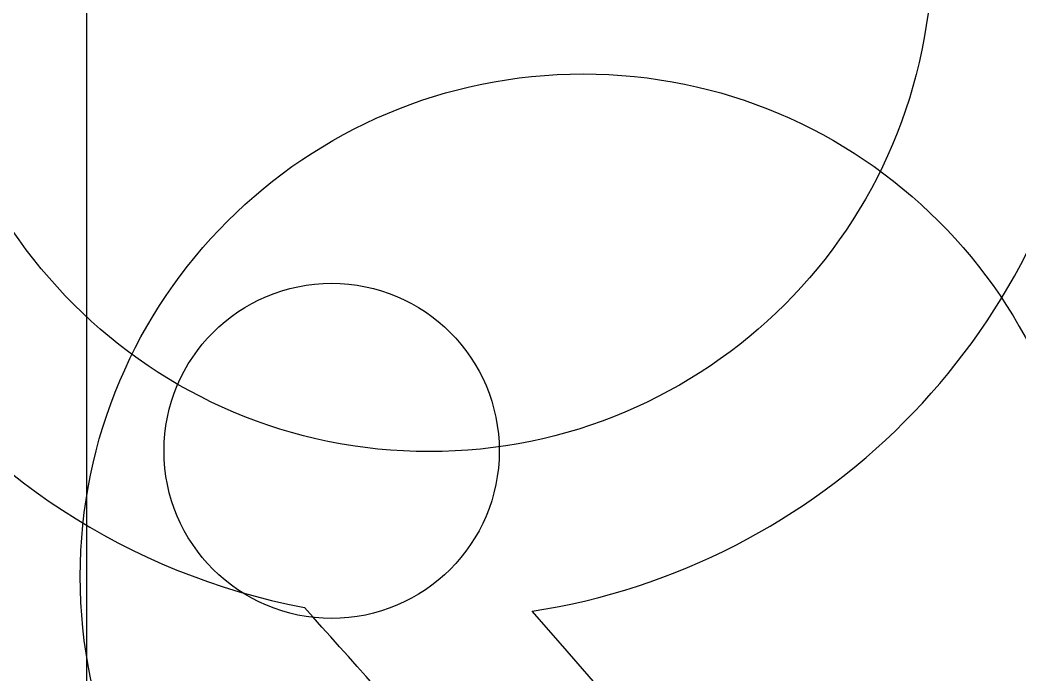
# Model space of a CAD drawing. Header units: millimetres. Extents: x -512 to 1189, y -10 to 841.
# Drawn here: x 4.94 to 5.835, y 18.377 to 18.963 of the extents above; entities that cross this region are included whole.
import ezdxf
from ezdxf.enums import TextEntityAlignment as Align

# ---------------------------------------------------------------- set-up
doc = ezdxf.new("R2010")
doc.units = ezdxf.units.MM
for name, color, linetype, lineweight in [('FRAME', 7, 'Continuous', 25), ('FRAME TEXT (THICK)', 7, 'Continuous', 35), ('gen - FRAME', 7, 'Continuous', 9), ('gen - FRAME TEXT (THICK)', 7, 'Continuous', 25), ('gen - FRAME TEXT (THIN)', 7, 'Continuous', 9), ('PTEXT', 1, 'Continuous', 25)]:
    doc.layers.add(name, color=color, linetype=linetype, lineweight=lineweight)
doc.layers.add('PS', color=3, linetype='Continuous')
doc.styles.add('AWE FONT', font='awe-font.shx', dxfattribs={"width": 0.8})
doc.styles.add('ROMANS', font='ROMANS.shx', dxfattribs={"height": 3.5})

# ---------------------------------------------------------------- blocks, each defined once
blk = doc.blocks.new('SB-A0_990-5.2(block)')
at = {"layer": 'FRAME'}
for centre, radius in [((5.44416, 18.46442), 0.45), ((5.21916, 18.57692), 0.15)]:
    blk.add_circle(centre, radius, dxfattribs=at)
blk.add_arc((5.44416, 18.46442), 0.6, 171.1376, 259.26244, dxfattribs=at)
at = {"layer": 'FRAME', "style": 'ROMANS', "width": 0.8, "flags": 8}
for tag, p in [('SHEET NUMBER 1', (96.82978, 809.4767)), ('NUMBER OF SHEETS 1', (96.91626, 805.1023)), ('SHEET NUMBER 2', (1166.65056, 15.81471)), ('NUMBER OF SHEETS 2', (1166.65056, 10.48145))]:
    blk.add_attdef(tag, p, '', height=3.5, dxfattribs=at)
at = {"layer": 'FRAME', "style": 'AWE FONT', "width": 0.8}
for tag, p in [('USED ON 01 - PREFIX', (27.64393, 781.9769)), ('USED ON 01 - DRG NUMBER', (28.25353, 775.89866)), ('USED ON 02 - PREFIX', (27.64393, 766.9769)), ('USED ON 02 - DRG NUMBER', (28.25353, 760.89866)), ('USED ON 03 - PREFIX', (27.64393, 751.9769)), ('USED ON 03 - DRG NUMBER', (28.25353, 745.89866)), ('USED ON 04 - PREFIX', (27.64393, 736.9769)), ('USED ON 04 - DRG NUMBER', (28.25353, 730.89866)), ('USED ON 05 - PREFIX', (27.64393, 721.9769)), ('USED ON 05 - DRG NUMBER', (28.25353, 715.89866)), ('USED ON 06 - PREFIX', (27.64393, 706.9769)), ('USED ON 06 - DRG NUMBER', (28.25353, 700.89866)), ('USED ON 07 - PREFIX', (27.64393, 691.9769)), ('USED ON 07 - DRG NUMBER', (28.25353, 685.89866)), ('USED ON 08 - PREFIX', (27.64393, 676.9769)), ('USED ON 08 - DRG NUMBER', (28.25353, 670.89866)), ('USED ON 09 - PREFIX', (27.64393, 661.9769)), ('USED ON 09 - DRG NUMBER', (28.25353, 655.89866)), ('USED ON 10 - PREFIX', (28.97727, 646.9769)), ('USED ON 10 - DRG NUMBER', (29.58686, 640.89866)), ('USED ON 11 - PREFIX', (28.97727, 631.9769)), ('USED ON 11 - DRG NUMBER', (29.58686, 625.89866)), ('USED ON 12 - PREFIX', (28.97727, 616.9769)), ('USED ON 12 - DRG NUMBER', (29.58686, 610.89866)), ('USED ON 13 - PREFIX', (28.97727, 601.9769)), ('USED ON 13 - DRG NUMBER', (29.58686, 595.89866)), ('USED ON 14 - PREFIX', (27.64393, 586.9769)), ('USED ON 14 - DRG NUMBER', (28.25353, 580.89866)), ('USED ON 15 - PREFIX', (27.64393, 571.9769)), ('USED ON 15 - DRG NUMBER', (28.25353, 565.89866)), ('USED ON 16 - PREFIX', (28.97727, 556.9769)), ('USED ON 16 - DRG NUMBER', (29.58686, 550.89866)), ('USED ON 17 - PREFIX', (28.97727, 541.9769)), ('USED ON 17 - DRG NUMBER', (29.58686, 535.89866)), ('USED ON 18 - PREFIX', (28.97727, 526.9769)), ('USED ON 18 - DRG NUMBER', (29.58686, 520.89866)), ('USED ON 19 - PREFIX', (28.97727, 511.9769)), ('USED ON 19 - DRG NUMBER', (29.58686, 505.89866)), ('USED ON 20 - PREFIX', (28.97727, 496.9769)), ('USED ON 20 - DRG NUMBER', (29.58686, 490.89866)), ('USED ON 21 - PREFIX', (28.97727, 481.9769)), ('USED ON 21 - DRG NUMBER', (29.58686, 475.89866)), ('USED ON 22 - PREFIX', (28.97727, 466.9769)), ('USED ON 22 - DRG NUMBER', (29.58686, 460.89866)), ('USED ON 23 - PREFIX', (28.97727, 451.9769)), ('USED ON 23 - DRG NUMBER', (29.58686, 445.89866)), ('USED ON 24 - PREFIX', (30.37727, 436.9769)), ('USED ON 24 - DRG NUMBER', (30.98686, 430.89866)), ('USED ON 25 - PREFIX', (30.37727, 421.9769)), ('USED ON 25 - DRG NUMBER', (30.98686, 415.89866)), ('USED ON 26 - PREFIX', (30.37727, 406.9769)), ('USED ON 26 - DRG NUMBER', (30.98686, 400.89866)), ('USED ON 27 - PREFIX', (30.37727, 391.9769)), ('USED ON 27 - DRG NUMBER', (30.98686, 385.89866)), ('USED ON 28 - PREFIX', (30.37727, 376.9769)), ('USED ON 28 - DRG NUMBER', (30.98686, 370.89866)), ('USED ON 29 - PREFIX', (30.37727, 361.9769)), ('USED ON 29 - DRG NUMBER', (30.98686, 355.89866)), ('USED ON 30 - PREFIX', (30.37727, 346.9769)), ('USED ON 30 - DRG NUMBER', (30.98686, 340.89866)), ('USED ON 31 - PREFIX', (30.37727, 331.9769)), ('USED ON 31 - DRG NUMBER', (30.98686, 325.89866)), ('USED ON 32 - PREFIX', (30.37727, 316.9769)), ('USED ON 32 - DRG NUMBER', (30.98686, 310.89866))]:
    blk.add_attdef(tag, text='', height=3.5, dxfattribs=at).set_placement(p, align=Align.CENTER)
at = {"layer": 'FRAME', "style": 'ROMANS', "flags": 8}
blk.add_attdef('COPYRIGHT YEAR', (16.5, 239.12184), '', height=2.5, rotation=90, dxfattribs=at)
at = {"layer": 'FRAME', "style": 'ROMANS', "width": 0.8, "flags": 8}
blk.add_attdef('DRAWING OFFICE REF', text='', height=3.5, rotation=90, dxfattribs=at).set_placement((36.27658, 151.97947), align=Align.CENTER)
for tag, p in [('TEMPORY CAD REF', (7.4352, 88.84891)), ('CERTIFIED', (18.25802, 38.53363)), ('CHECKED', (29.52059, 38.53053)), ('DRAWN', (40.49798, 38.5295))]:
    blk.add_attdef(tag, p, '', height=3.5, rotation=90, dxfattribs=at)
at = {"layer": 'FRAME', "style": 'ROMANS', "flags": 8}
blk.add_attdef('DRAWING OFFICE ID', (22.9751, 119.19726), '', height=3.5, dxfattribs=at)
for tag, p in [('DRAWING OFFICE LOCATION', (27.03857, 113.03393)), ('ESTABLISHMENT (A OR B)', (31.61675, 106.36351))]:
    blk.add_attdef(tag, text='', height=3.5, dxfattribs=at).set_placement(p, align=Align.CENTER)
at = {"layer": 'FRAME', "flags": 8}
for tag, style, width, p in [('ISSUE 7', 'ROMANS', 0.7, (746.5869, 62.23175)), ('CHANGE NO 7', 'ROMANS', 0.7, (703.54721, 62.1246)), ('DATE 7', 'ROMANS', 0.7, (765.02368, 62.1246)), ('SUB-CONTRACTOR', 'ROMANS', 0.8, (970.75911, 56.60083)), ('ISSUE 6', 'ROMANS', 0.7, (746.5869, 54.80675)), ('CHANGE NO 6', 'ROMANS', 0.7, (703.54721, 54.6996)), ('DATE 6', 'ROMANS', 0.7, (765.02368, 54.6996)), ('MATERIAL', 'ROMANS', 0.8, (819.01448, 49.80867)), ('TOLERANCE', 'AWE FONT', 0.8, (887.24832, 49.66893)), ('ISSUE 5', 'ROMANS', 0.7, (746.5869, 47.38175)), ('CHANGE NO 5', 'ROMANS', 0.7, (703.54721, 47.2746)), ('DATE 5', 'ROMANS', 0.7, (765.02368, 47.2746)), ('RESPONSIBLE AUTHORITY', 'ROMANS', 0.8, (970.75911, 41.85083)), ('ISSUE 4', 'ROMANS', 0.7, (746.5869, 39.95676)), ('CHANGE NO 4', 'ROMANS', 0.7, (703.54721, 39.84961)), ('DATE 4', 'ROMANS', 0.7, (765.02368, 39.84961)), ('ISSUE 3', 'ROMANS', 0.7, (746.5869, 32.53176)), ('CHANGE NO 3', 'ROMANS', 0.7, (703.54721, 32.42461)), ('DATE 3', 'ROMANS', 0.7, (765.02368, 32.42461)), ('DIMS IN', 'ROMANS', 0.8, (873.52582, 26.17306)), ('SCALE', 'ROMANS', 0.8, (908.91532, 26.16323)), ('ISSUE 2', 'ROMANS', 0.7, (746.5869, 25.10676)), ('CHANGE NO 2', 'ROMANS', 0.7, (703.54721, 24.99961)), ('DATE 2', 'ROMANS', 0.7, (765.02368, 24.99961)), ('PROTECTIVE FINISH', 'ROMANS', 0.8, (818.50185, 20.71467)), ('ISSUE 1', 'ROMANS', 0.7, (746.5869, 17.68176)), ('CHANGE NO 1', 'ROMANS', 0.7, (703.54721, 17.57461)), ('DATE 1', 'ROMANS', 0.7, (765.02368, 17.57461)), ('SURFACE TEXTURE', 'ROMANS', 0.8, (892.79708, 11.48579))]:
    blk.add_attdef(tag, text='', height=3.5, dxfattribs=dict(at, style=style, width=width)).set_placement(p, align=Align.CENTER)
at = {"layer": 'FRAME', "style": 'ROMANS', "width": 0.7, "flags": 8}
blk.add_attdef('CAD REF', text='', height=3.5, dxfattribs=at).set_placement((1173.70235, 60.34179), align=Align.RIGHT)
at = {"layer": 'FRAME TEXT (THICK)', "style": 'ROMANS', "width": 0.8, "flags": 8}
for tag, p in [('PROTECTIVE MARKING 1', (71.83695, 818.18549)), ('DRAWING NUMBER 1', (56.87057, 806.21327)), ('TITLE 1', (1127.69711, 42.94267)), ('TITLE 2', (1128.41012, 38.94267)), ('TITLE 3', (1128.41012, 35.44267)), ('PROTECTIVE MARKING 2', (1139.8556, 23.90739)), ('DRAWING NUMBER 2', (1126.2993, 12.12403))]:
    blk.add_attdef(tag, text='', height=5, dxfattribs=at).set_placement(p, align=Align.CENTER)
at = {"layer": 'FRAME TEXT (THICK)', "style": 'ROMANS', "width": 0.7, "flags": 8}
for tag, p in [('SERVICE CODE(S) 1', (1030.07309, 64.24835)), ('BUILDING(S) COVERED 1', (1065.1211, 64.24835)), ('SERVICE CODE(S) 2', (1030.42309, 56.86176)), ('BUILDING(S) COVERED 2', (1065.4711, 56.86176)), ('SERVICE CODE(S) 3', (1030.42309, 49.47518)), ('BUILDING(S) COVERED 3', (1065.4711, 49.47518)), ('SERVICE CODE(S) 4', (1030.48143, 42.08859)), ('BUILDING(S) COVERED 4', (1065.52943, 42.08859)), ('SERVICE CODE(S) 5', (1030.42309, 34.70201)), ('BUILDING(S) COVERED 5', (1065.4711, 34.70201)), ('SERVICE CODE(S) 6', (1030.42309, 27.31542)), ('BUILDING(S) COVERED 6', (1065.4711, 27.31542)), ('SERVICE CODE(S) 7', (1030.42309, 19.92884)), ('BUILDING(S) COVERED 7', (1065.4711, 19.92884)), ('SERVICE CODE(S) 8', (1030.42309, 12.54225)), ('BUILDING(S) COVERED 8', (1065.4711, 12.54225))]:
    blk.add_attdef(tag, text='', height=3.5, dxfattribs=at).set_placement(p, align=Align.MIDDLE_CENTER)
blk = doc.blocks.new('SB-A1_991-5.2(block)')
at = {"layer": 'FRAME'}
blk.add_circle((5.3065, 19.02623), 0.45, dxfattribs=at)
for start, end in [(171.1376, 259.26244), (278.83509, 351.41263)]:
    blk.add_arc((5.3065, 19.02623), 0.6, start, end, dxfattribs=at)
blk.add_ellipse((5.11506, 16.34627), major_axis=(-2.47443, 3.66849), ratio=0.338983, start_param=2.603858, end_param=5.0755, dxfattribs=at)
blk.add_open_spline([(5.69471, 17.84134), (5.53094, 18.05019), (5.36335, 18.24995), (5.19471, 18.43674)], degree=3, dxfattribs=at)
at = {"layer": 'FRAME', "style": 'ROMANS', "width": 0.8, "flags": 8}
for tag, p in [('SHEET NUMBER 1', (93.4487, 565.51471)), ('NUMBER OF SHEETS 1', (93.2046, 560.60009)), ('SHEET NUMBER 2', (817.6061, 16.97575)), ('NUMBER OF SHEETS 2', (817.6061, 10.95912))]:
    blk.add_attdef(tag, p, '', height=3.5, dxfattribs=at)
at = {"layer": 'FRAME', "style": 'AWE FONT', "width": 0.8}
for tag, p in [('USED ON 01 - PREFIX', (24.15637, 539.71035)), ('USED ON 01 - DRG NUMBER', (24.76597, 533.63211)), ('USED ON 02 - PREFIX', (24.15637, 524.71035)), ('USED ON 02 - DRG NUMBER', (24.76597, 518.63211)), ('USED ON 03 - PREFIX', (24.15637, 509.71035)), ('USED ON 03 - DRG NUMBER', (24.76597, 503.63211)), ('USED ON 04 - PREFIX', (24.15637, 494.71035)), ('USED ON 04 - DRG NUMBER', (24.76597, 488.63211)), ('USED ON 05 - PREFIX', (24.15637, 479.71035)), ('USED ON 05 - DRG NUMBER', (24.76597, 473.63211)), ('USED ON 06 - PREFIX', (24.15637, 464.71035)), ('USED ON 06 - DRG NUMBER', (24.76597, 458.63211)), ('USED ON 07 - PREFIX', (24.15637, 449.71035)), ('USED ON 07 - DRG NUMBER', (24.76597, 443.63211)), ('USED ON 08 - PREFIX', (24.15637, 434.71035)), ('USED ON 08 - DRG NUMBER', (24.76597, 428.63211)), ('USED ON 09 - PREFIX', (24.15637, 419.71035)), ('USED ON 09 - DRG NUMBER', (24.76597, 413.63211)), ('USED ON 10 - PREFIX', (25.4897, 404.71035)), ('USED ON 10 - DRG NUMBER', (26.0993, 398.63211)), ('USED ON 11 - PREFIX', (25.4897, 389.71035)), ('USED ON 11 - DRG NUMBER', (26.0993, 383.63211)), ('USED ON 12 - PREFIX', (25.4897, 374.71035)), ('USED ON 12 - DRG NUMBER', (26.0993, 368.63211)), ('USED ON 13 - PREFIX', (25.4897, 359.71035)), ('USED ON 13 - DRG NUMBER', (26.0993, 353.63211)), ('USED ON 14 - PREFIX', (24.15637, 344.71035)), ('USED ON 14 - DRG NUMBER', (24.76597, 338.63211)), ('USED ON 15 - PREFIX', (24.15637, 329.71035)), ('USED ON 15 - DRG NUMBER', (24.76597, 323.63211)), ('USED ON 16 - PREFIX', (25.4897, 314.71035)), ('USED ON 16 - DRG NUMBER', (26.0993, 308.63211)), ('USED ON 17 - PREFIX', (25.4897, 299.71035)), ('USED ON 17 - DRG NUMBER', (26.0993, 293.63211)), ('USED ON 18 - PREFIX', (25.4897, 284.71035)), ('USED ON 18 - DRG NUMBER', (26.0993, 278.63211))]:
    blk.add_attdef(tag, text='', height=3.5, dxfattribs=at).set_placement(p, align=Align.CENTER)
at = {"layer": 'FRAME', "style": 'ROMANS', "flags": 8}
blk.add_attdef('COPYRIGHT YEAR', (14.77453, 220.39546), '', height=2.5, rotation=90, dxfattribs=at)
at = {"layer": 'FRAME', "style": 'ROMANS', "width": 0.8, "flags": 8}
blk.add_attdef('DRAWING OFFICE REF', text='', height=3.5, rotation=90, dxfattribs=at).set_placement((31.74792, 138.0085), align=Align.CENTER)
for tag, p, height in [('TEMPORY CAD REF', (7.22101, 91.03927), 3), ('CERTIFIED', (17.05644, 35.29594), 3.5), ('CHECKED', (26.63808, 35.29284), 3.5), ('DRAWN', (35.69442, 35.29181), 3.5)]:
    blk.add_attdef(tag, p, '', height=height, rotation=90, dxfattribs=at)
at = {"layer": 'FRAME', "style": 'ROMANS', "flags": 8}
blk.add_attdef('DRAWING OFFICE ID', (25.11764, 108.10117), '', height=3.5, dxfattribs=at)
for tag, p in [('DRAWING OFFICE LOCATION', (24.15607, 100.9105)), ('ESTABLISHMENT (A OR B)', (28.73424, 94.00072))]:
    blk.add_attdef(tag, text='', height=3.5, dxfattribs=at).set_placement(p, align=Align.CENTER)
at = {"layer": 'FRAME', "flags": 8}
for tag, style, width, p in [('ISSUE 7', 'ROMANS', 0.8, (421.55274, 62.82552)), ('CHANGE NO 7', 'ROMANS', 0.7, (378.37251, 62.71837)), ('DATE 7', 'ROMANS', 0.7, (440.57473, 62.71837)), ('SUB-CONTRACTOR', 'ROMANS', 0.8, (627.43267, 57.19145)), ('ISSUE 6', 'ROMANS', 0.8, (421.69552, 55.25286)), ('CHANGE NO 6', 'ROMANS', 0.7, (378.51529, 55.14571)), ('DATE 6', 'ROMANS', 0.7, (440.71751, 55.14571)), ('MATERIAL', 'ROMANS', 0.8, (484.43112, 50.38561)), ('TOLERANCE', 'AWE FONT', 0.8, (550.52497, 50.24588)), ('ISSUE 5', 'ROMANS', 0.8, (421.98108, 47.96552)), ('CHANGE NO 5', 'ROMANS', 0.7, (378.80085, 47.85837)), ('DATE 5', 'ROMANS', 0.7, (441.00307, 47.85837)), ('RESPONSIBLE AUTHORITY', 'ROMANS', 0.8, (627.43267, 43.51636)), ('ISSUE 4', 'ROMANS', 0.8, (422.12386, 40.67218)), ('CHANGE NO 4', 'ROMANS', 0.7, (378.94363, 40.56503)), ('DATE 4', 'ROMANS', 0.7, (441.14586, 40.56503)), ('ISSUE 3', 'ROMANS', 0.8, (421.55274, 32.96488)), ('CHANGE NO 3', 'ROMANS', 0.7, (378.37251, 32.85773)), ('DATE 3', 'ROMANS', 0.7, (440.57473, 32.85773)), ('SCALE', 'ROMANS', 0.8, (565.89816, 27.71185)), ('DIMS IN', 'ROMANS', 0.8, (532.42243, 27.59186)), ('ISSUE 2', 'ROMANS', 0.8, (421.55274, 25.82021)), ('CHANGE NO 2', 'ROMANS', 0.7, (378.37251, 25.71306)), ('DATE 2', 'ROMANS', 0.7, (440.57473, 25.71306)), ('PROTECTIVE FINISH', 'ROMANS', 0.8, (487.19045, 21.723)), ('ISSUE 1', 'ROMANS', 0.8, (421.06265, 18.22729)), ('CHANGE NO 1', 'ROMANS', 0.7, (378.37251, 17.99773)), ('DATE 1', 'ROMANS', 0.7, (440.57473, 17.99773)), ('SURFACE TEXTURE', 'ROMANS', 0.8, (551.87627, 12.03609))]:
    blk.add_attdef(tag, text='', height=3.5, dxfattribs=dict(at, style=style, width=width)).set_placement(p, align=Align.CENTER)
at = {"layer": 'FRAME', "style": 'ROMANS', "width": 0.65, "flags": 8}
blk.add_attdef('CAD REF', text='', height=3.5, dxfattribs=at).set_placement((823.80506, 60.70777), align=Align.RIGHT)
at = {"layer": 'FRAME TEXT (THICK)', "style": 'ROMANS', "flags": 8}
for tag, width, p in [('PROTECTIVE MARKING 1', 0.75, (70.52819, 574.01644)), ('DRAWING NUMBER 1', 0.8, (55.49378, 561.95274)), ('TITLE 1', 0.7, (779.89037, 43.65825)), ('TITLE 2', 0.7, (780.63769, 40.71825)), ('TITLE 3', 0.7, (780.63769, 36.34491)), ('PROTECTIVE MARKING 2', 0.8, (791.27579, 24.85621)), ('DRAWING NUMBER 2', 0.8, (777.78439, 12.72607))]:
    blk.add_attdef(tag, text='', height=5, dxfattribs=dict(at, width=width)).set_placement(p, align=Align.CENTER)
at = {"layer": 'FRAME TEXT (THICK)', "style": 'ROMANS', "width": 0.65, "flags": 8}
for tag, p in [('SERVICE CODE(S) 1', (686.53534, 64.51496)), ('BUILDING(S) COVERED 1', (720.28509, 64.51496)), ('SERVICE CODE(S) 2', (686.88534, 57.13996)), ('BUILDING(S) COVERED 2', (720.63509, 57.13996)), ('SERVICE CODE(S) 3', (686.88534, 49.76497)), ('BUILDING(S) COVERED 3', (720.63509, 49.76497)), ('SERVICE CODE(S) 4', (686.94368, 42.38997)), ('BUILDING(S) COVERED 4', (720.69342, 42.38997)), ('SERVICE CODE(S) 5', (686.88534, 35.01497)), ('BUILDING(S) COVERED 5', (720.63509, 35.01497)), ('SERVICE CODE(S) 6', (686.88534, 27.63997)), ('BUILDING(S) COVERED 6', (720.63509, 27.63997)), ('SERVICE CODE(S) 7', (686.88534, 20.26498)), ('BUILDING(S) COVERED 7', (720.63509, 20.26498)), ('SERVICE CODE(S) 8', (686.88534, 12.88998)), ('BUILDING(S) COVERED 8', (720.63509, 12.88998))]:
    blk.add_attdef(tag, text='', height=3.5, dxfattribs=at).set_placement(p, align=Align.MIDDLE_CENTER)
blk = doc.blocks.new('Border A3')
at = {"layer": 'PS', "linetype": 'Continuous'}
blk.add_line((5, 12), (5, 292.00009), dxfattribs=at)
at = {"layer": 'PTEXT', "color": 3, "style": 'ROMANS', "width": 0.8, "flags": 8}
for tag, p in [('U/L_CLASS', (50, 278)), ('TITLE_1', (352.5, 50)), ('TITLE_2', (352.5, 47)), ('TITLE_3', (352.5, 43)), ('L/R_CLASS', (349.00001, 27.00001))]:
    blk.add_attdef(tag, text='', height=3.5, dxfattribs=at).set_placement(p, align=Align.CENTER)
at = {"layer": 'PTEXT', "color": 7, "style": 'ROMANS', "width": 0.8, "flags": 8}
for tag, p in [('U/L_SHTNO', (89.00005, 267.50003)), ('U/L_NOSHT', (88.99997, 261.49999)), ('BLDG', (14.44178, 76.71621)), ('EST', (18.78376, 72.00555)), ('CERTIFIED', (14.9461, 59.67669)), ('ISSUE8', (82.5, 56)), ('ISSUE7', (82.5, 51)), ('SCALE', (185.86258, 47.15947)), ('ISSUE6', (82.5, 46)), ('CHECKED', (14.9461, 44.55285)), ('ISSUE5', (82.5, 41)), ('DIMS_IN', (183.39061, 39.48458)), ('ISSUE4', (82.5, 36)), ('ISSUE3', (82.5, 31)), ('DRAWN', (14.9461, 29.83232)), ('ISSUE2', (82.5, 26)), ('L/R_SHTNO', (407.5, 21)), ('ISSUE1', (82.5, 21)), ('L/R_NOSHT', (407.5, 13))]:
    blk.add_attdef(tag, text='', height=2.5, dxfattribs=at).set_placement(p, align=Align.CENTER)
at = {"layer": 'PTEXT', "color": 3, "style": 'ROMANS', "width": 0.8, "flags": 8}
for tag, p in [('U/L_HR', (50, 264)), ('L/R_HR', (343, 16.5))]:
    blk.add_attdef(tag, p, '', height=3.5, dxfattribs=at)
at = {"layer": 'PTEXT', "color": 7, "style": 'ROMANS', "width": 0.8, "flags": 8}
blk.add_attdef('COPY_DATE', (8.5, 151.5), '', height=2.5, rotation=90, dxfattribs=at)
at = {"layer": 'PTEXT', "color": 7, "style": 'ROMANS', "flags": 8}
for tag, p, width in [('DO_NO', (12.98064, 80.99491), 0.8), ('CHANGE_NO8', (29, 56), 0.8), ('DATE8', (58, 56), 0.65), ('CHANGE_NO7', (29, 51), 0.8), ('DATE7', (58, 51), 0.65), ('CHANGE_NO6', (29, 46), 0.8), ('DATE6', (58, 46), 0.65), ('CHANGE_NO5', (29, 41), 0.8), ('DATE5', (58, 41), 0.65), ('CHANGE_NO4', (29, 36), 0.8), ('DATE4', (58, 36), 0.65), ('CHANGE_NO3', (29, 31), 0.8), ('DATE3', (58, 31), 0.65), ('CHANGE_NO2', (29, 26), 0.8), ('DATE2', (58, 26), 0.65), ('CHANGE_NO1', (29, 21), 0.8), ('DATE1', (58, 21), 0.65)]:
    blk.add_attdef(tag, p, '', height=2.5, dxfattribs=dict(at, width=width))
at = {"layer": 'PTEXT', "color": 7, "style": 'ROMANS', "width": 0.8, "flags": 8}
for tag, p in [('PATH_NAME', (291, 56)), ('DRAW_NAME', (291, 50))]:
    blk.add_attdef(tag, text='', height=2.5, dxfattribs=at).set_placement(p, align=Align.RIGHT)
blk = doc.blocks.new('Border A4')
at = {"layer": 'PS', "color": 3, "linetype": 'Continuous'}
blk.add_line((32.5, 10), (32.5, 287.00009), dxfattribs=at)
at = {"layer": 'PTEXT', "color": 141, "style": 'ROMANS', "width": 0.8, "flags": 8}
for tag, p in [('U/L_CLASS', (77.50003, 274.99999)), ('L/R_CLASS', (152.49995, 34.99999))]:
    blk.add_attdef(tag, text='', height=5, dxfattribs=at).set_placement(p, align=Align.CENTER)
at = {"layer": 'PTEXT', "color": 7, "style": 'ROMANS', "width": 0.8, "flags": 8}
blk.add_attdef('COPY_DATE', (36, 178), '', height=2.5, rotation=90, dxfattribs=at)
at = {"layer": 'PTEXT', "color": 7, "style": 'ROMANS', "flags": 8}
for tag, p, width in [('DO_NO', (40.28059, 109.26534), 0.8), ('CHANGE_NO9', (35, 59.25005), 0.8), ('DATE9', (79.99998, 59.25007), 0.65), ('CHANGE_NO8', (35, 55.00005), 0.8), ('DATE8', (79.99998, 55.00007), 0.65), ('CHANGE_NO7', (35, 50.75005), 0.8), ('DATE7', (79.99998, 50.75007), 0.65), ('CHANGE_NO6', (35, 46.50005), 0.8), ('DATE6', (79.99998, 46.50007), 0.65), ('CHANGE_NO5', (35, 42.25005), 0.8), ('DATE5', (79.99998, 42.25007), 0.65), ('CHANGE_NO4', (35, 38.00005), 0.8), ('DATE4', (79.99998, 38.00007), 0.65), ('CHANGE_NO3', (35, 33.75005), 0.8), ('DATE3', (79.99998, 33.75007), 0.65), ('CHANGE_NO2', (35, 29.50005), 0.8), ('DATE2', (79.99998, 29.50007), 0.65), ('CHANGE_NO1', (35, 25.25005), 0.8), ('DATE1', (79.99998, 25.25007), 0.65)]:
    blk.add_attdef(tag, p, '', height=2.5, dxfattribs=dict(at, width=width))
at = {"layer": 'PTEXT', "color": 7, "style": 'ROMANS', "width": 0.8, "flags": 8}
for tag, p in [('BLDG', (40.93541, 105.66914)), ('EST', (46.84297, 101.57946)), ('DRAWN', (41.96153, 91.78239)), ('DIMS_IN', (214.50211, 85.04126)), ('SCALE', (199.76016, 84.98871)), ('CHECKED', (41.96153, 81.76183)), ('DRG_INV', (204.99998, 72.25)), ('CERTIFIED', (41.96153, 68.50629)), ('ISSUE9', (70.00001, 59.24998)), ('ISSUE8', (70.00001, 54.99998)), ('ISSUE7', (70.00001, 50.74998)), ('ISSUE6', (70.00001, 46.49998)), ('ISSUE5', (70.00001, 42.24998)), ('L/R_SHTNO', (218.11907, 40.84795)), ('ISSUE4', (70.00001, 37.99998)), ('L/R_NOSHT', (218.75, 35.25002)), ('ISSUE3', (70.00001, 33.74998)), ('ISSUE2', (70.00001, 29.49998)), ('ISSUE1', (70.00001, 25.24998))]:
    blk.add_attdef(tag, text='', height=2.5, dxfattribs=at).set_placement(p, align=Align.CENTER)
at = {"layer": 'PTEXT', "color": 3, "style": 'ROMANS', "width": 0.8, "flags": 8}
for tag, p in [('TITLE_1', (142.5, 72.5)), ('TITLE_2', (142.5, 70)), ('TITLE_3', (142.5, 67.5))]:
    blk.add_attdef(tag, text='', height=3.5, dxfattribs=at).set_placement(p, align=Align.CENTER)
at = {"layer": 'PTEXT', "color": 7, "style": 'ROMANS', "width": 0.8, "flags": 8}
for tag, p in [('PATH_NAME', (221.24998, 59.25005)), ('DRAW_NAME', (221.25004, 55.50002))]:
    blk.add_attdef(tag, text='', height=2.5, dxfattribs=at).set_placement(p, align=Align.RIGHT)
at = {"layer": 'PTEXT', "color": 141, "style": 'ROMANS', "width": 0.8, "flags": 8}
blk.add_attdef('L/R_HR', (179.80001, 25.13999), '', height=5, dxfattribs=at)
blk = doc.blocks.new('HR-A3_803-6.1(block)')
at = {"layer": 'gen - FRAME', "linetype": 'Continuous'}
blk.add_line((5, 12), (5, 292.00009), dxfattribs=at)
at = {"layer": 'gen - FRAME TEXT (THICK)', "style": 'ROMANS', "width": 0.8, "flags": 8}
for tag, height, p in [('PROTECTIVE MARKING 1', 5, (50.13693, 276.49508)), ('DRAWING NUMBER 1', 5, (40.71207, 261.69542)), ('TITLE 1', 3.5, (352.0922, 49.94907)), ('TITLE 2', 3.5, (352.5, 47)), ('TITLE 3', 3.5, (352.5, 43)), ('PROTECTIVE MARKING 2', 5, (371.32997, 28.26995)), ('DRAWING NUMBER 2', 5, (352.26904, 16.24332))]:
    blk.add_attdef(tag, text='', height=height, dxfattribs=at).set_placement(p, align=Align.CENTER)
at = {"layer": 'gen - FRAME TEXT (THIN)', "style": 'ROMANS', "flags": 8}
for tag, width, p in [('SHEET NUMBER 1', 0.8, (88.51025, 267.50003)), ('NUMBER OF SHEETS 1', 0.8, (88.51018, 261.49999)), ('DRAWING OFFICE LOCATION', 0.8, (14.44178, 76.71621)), ('ESTABLISHMENT (A OR B)', 0.8, (18.78376, 72.00555)), ('MP 8', 0.8, (91.99162, 56.06735)), ('CHANGE NO 8', 0.8, (39.39157, 56)), ('DATE 8', 0.65, (64.74777, 56)), ('ISSUE 8', 0.8, (82.5, 56)), ('MP 7', 0.8, (91.99162, 51.06735)), ('CHANGE NO 7', 0.8, (39.39157, 51)), ('DATE 7', 0.65, (64.74777, 51)), ('ISSUE 7', 0.8, (82.5, 51)), ('SCALE', 0.8, (185.49652, 47.15947)), ('MP 6', 0.8, (91.99162, 46.06735)), ('CHANGE NO 6', 0.8, (39.39157, 46)), ('DATE 6', 0.65, (64.74777, 46)), ('ISSUE 6', 0.8, (82.5, 46)), ('CONTRACTOR DRG NO', 0.8, (257.674, 41.72095)), ('MP 5', 0.8, (91.99162, 41.06735)), ('CHANGE NO 5', 0.8, (39.39157, 41)), ('DATE 5', 0.65, (64.74777, 41)), ('ISSUE 5', 0.8, (82.5, 41)), ('DIMS IN', 0.8, (183.39061, 39.48458)), ('MP 4', 0.8, (91.99162, 36.06735)), ('CHANGE NO 4', 0.8, (39.39157, 36)), ('DATE 4', 0.65, (64.74777, 36)), ('ISSUE 4', 0.8, (82.5, 36)), ('MP 3', 0.8, (91.99162, 31.06735)), ('CHANGE NO 3', 0.8, (39.39157, 31)), ('DATE 3', 0.65, (64.74777, 31)), ('ISSUE 3', 0.8, (82.5, 31)), ('RESPONSIBLE AUTHORITY', 0.8, (260.31752, 29.83538)), ('MP 2', 0.8, (91.99162, 26.06735)), ('CHANGE NO 2', 0.8, (39.39157, 26)), ('DATE 2', 0.65, (64.74777, 26)), ('ISSUE 2', 0.8, (82.5, 26)), ('MP 1', 0.8, (91.99162, 21.06735)), ('CHANGE NO 1', 0.8, (39.39157, 21)), ('DATE 1', 0.65, (64.74777, 21)), ('ISSUE 1', 0.8, (82.5, 21)), ('SHEET NUMBER 2', 0.8, (407.5, 21)), ('NUMBER OF SHEETS 2', 0.8, (407.5, 13))]:
    blk.add_attdef(tag, text='', height=2.5, dxfattribs=dict(at, width=width)).set_placement(p, align=Align.CENTER)
at = {"layer": 'gen - FRAME TEXT (THIN)', "style": 'ROMANS', "width": 0.8, "flags": 8}
blk.add_attdef('COPYRIGHT YEAR', (8.5, 151.5), '', height=2.5, rotation=90, dxfattribs=at)
for tag, p, height in [('DRAWING OFFICE ID', (12.98064, 80.99491), 2.5), ('MATERIAL', (96.84332, 49.82242), 2.5), ('PROTECTIVE FINISH', (96.47597, 34.69986), 2.5), ('TOLERANCE', (163.0201, 21.42151), 2.5), ('SURFACE TEXTURE', (96.29138, 18.10193), 2.5), ('TEMPORY CAD REF', (82.30031, 4.44935), 3)]:
    blk.add_attdef(tag, p, '', height=height, dxfattribs=at)
at = {"layer": 'gen - FRAME TEXT (THIN)', "style": 'ROMANS', "width": 0.5, "flags": 8}
for tag, rotation, p in [('CERTIFIED', 44.06094, (15.35102, 58.74041)), ('CHECKED', 45.55836, (15.6201, 39.0047)), ('DRAWN', 43.29071, (15.65446, 19.89478))]:
    blk.add_attdef(tag, text='', height=2.5, rotation=rotation, dxfattribs=at).set_placement(p, align=Align.CENTER)
at = {"layer": 'gen - FRAME TEXT (THIN)', "style": 'AWE FONT', "width": 0.8, "flags": 8}
for tag, p in [('CAD REF (PATH)', (291, 56)), ('CAD REF (FILE NAME)', (291, 50))]:
    blk.add_attdef(tag, text='', height=2.5, dxfattribs=at).set_placement(p, align=Align.RIGHT)
blk = doc.blocks.new('SB-A0_990-5 2(block)')
at = {"layer": 'FRAME'}
for centre, radius in [((5.44416, 18.46442), 0.45), ((5.21916, 18.57692), 0.15)]:
    blk.add_circle(centre, radius, dxfattribs=at)
blk.add_arc((5.44416, 18.46442), 0.6, 171.1376, 259.26244, dxfattribs=at)
at = {"layer": 'FRAME', "style": 'ROMANS', "width": 0.8, "flags": 8}
for tag, p in [('SHEET NUMBER 1', (96.82978, 809.4767)), ('NUMBER OF SHEETS 1', (96.91626, 805.1023)), ('SHEET NUMBER 2', (1166.65056, 15.81471)), ('NUMBER OF SHEETS 2', (1166.65056, 10.48145))]:
    blk.add_attdef(tag, p, '', height=3.5, dxfattribs=at)
at = {"layer": 'FRAME', "style": 'AWE FONT', "width": 0.8}
for tag, p in [('USED ON 01 - PREFIX', (27.64393, 781.9769)), ('USED ON 01 - DRG NUMBER', (28.25353, 775.89866)), ('USED ON 02 - PREFIX', (27.64393, 766.9769)), ('USED ON 02 - DRG NUMBER', (28.25353, 760.89866)), ('USED ON 03 - PREFIX', (27.64393, 751.9769)), ('USED ON 03 - DRG NUMBER', (28.25353, 745.89866)), ('USED ON 04 - PREFIX', (27.64393, 736.9769)), ('USED ON 04 - DRG NUMBER', (28.25353, 730.89866)), ('USED ON 05 - PREFIX', (27.64393, 721.9769)), ('USED ON 05 - DRG NUMBER', (28.25353, 715.89866)), ('USED ON 06 - PREFIX', (27.64393, 706.9769)), ('USED ON 06 - DRG NUMBER', (28.25353, 700.89866)), ('USED ON 07 - PREFIX', (27.64393, 691.9769)), ('USED ON 07 - DRG NUMBER', (28.25353, 685.89866)), ('USED ON 08 - PREFIX', (27.64393, 676.9769)), ('USED ON 08 - DRG NUMBER', (28.25353, 670.89866)), ('USED ON 09 - PREFIX', (27.64393, 661.9769)), ('USED ON 09 - DRG NUMBER', (28.25353, 655.89866)), ('USED ON 10 - PREFIX', (28.97727, 646.9769)), ('USED ON 10 - DRG NUMBER', (29.58686, 640.89866)), ('USED ON 11 - PREFIX', (28.97727, 631.9769)), ('USED ON 11 - DRG NUMBER', (29.58686, 625.89866)), ('USED ON 12 - PREFIX', (28.97727, 616.9769)), ('USED ON 12 - DRG NUMBER', (29.58686, 610.89866)), ('USED ON 13 - PREFIX', (28.97727, 601.9769)), ('USED ON 13 - DRG NUMBER', (29.58686, 595.89866)), ('USED ON 14 - PREFIX', (27.64393, 586.9769)), ('USED ON 14 - DRG NUMBER', (28.25353, 580.89866)), ('USED ON 15 - PREFIX', (27.64393, 571.9769)), ('USED ON 15 - DRG NUMBER', (28.25353, 565.89866)), ('USED ON 16 - PREFIX', (28.97727, 556.9769)), ('USED ON 16 - DRG NUMBER', (29.58686, 550.89866)), ('USED ON 17 - PREFIX', (28.97727, 541.9769)), ('USED ON 17 - DRG NUMBER', (29.58686, 535.89866)), ('USED ON 18 - PREFIX', (28.97727, 526.9769)), ('USED ON 18 - DRG NUMBER', (29.58686, 520.89866)), ('USED ON 19 - PREFIX', (28.97727, 511.9769)), ('USED ON 19 - DRG NUMBER', (29.58686, 505.89866)), ('USED ON 20 - PREFIX', (28.97727, 496.9769)), ('USED ON 20 - DRG NUMBER', (29.58686, 490.89866)), ('USED ON 21 - PREFIX', (28.97727, 481.9769)), ('USED ON 21 - DRG NUMBER', (29.58686, 475.89866)), ('USED ON 22 - PREFIX', (28.97727, 466.9769)), ('USED ON 22 - DRG NUMBER', (29.58686, 460.89866)), ('USED ON 23 - PREFIX', (28.97727, 451.9769)), ('USED ON 23 - DRG NUMBER', (29.58686, 445.89866)), ('USED ON 24 - PREFIX', (30.37727, 436.9769)), ('USED ON 24 - DRG NUMBER', (30.98686, 430.89866)), ('USED ON 25 - PREFIX', (30.37727, 421.9769)), ('USED ON 25 - DRG NUMBER', (30.98686, 415.89866)), ('USED ON 26 - PREFIX', (30.37727, 406.9769)), ('USED ON 26 - DRG NUMBER', (30.98686, 400.89866)), ('USED ON 27 - PREFIX', (30.37727, 391.9769)), ('USED ON 27 - DRG NUMBER', (30.98686, 385.89866)), ('USED ON 28 - PREFIX', (30.37727, 376.9769)), ('USED ON 28 - DRG NUMBER', (30.98686, 370.89866)), ('USED ON 29 - PREFIX', (30.37727, 361.9769)), ('USED ON 29 - DRG NUMBER', (30.98686, 355.89866)), ('USED ON 30 - PREFIX', (30.37727, 346.9769)), ('USED ON 30 - DRG NUMBER', (30.98686, 340.89866)), ('USED ON 31 - PREFIX', (30.37727, 331.9769)), ('USED ON 31 - DRG NUMBER', (30.98686, 325.89866)), ('USED ON 32 - PREFIX', (30.37727, 316.9769)), ('USED ON 32 - DRG NUMBER', (30.98686, 310.89866))]:
    blk.add_attdef(tag, text='', height=3.5, dxfattribs=at).set_placement(p, align=Align.CENTER)
at = {"layer": 'FRAME', "style": 'ROMANS', "flags": 8}
blk.add_attdef('COPYRIGHT YEAR', (16.5, 239.12184), '', height=2.5, rotation=90, dxfattribs=at)
at = {"layer": 'FRAME', "style": 'ROMANS', "width": 0.8, "flags": 8}
blk.add_attdef('DRAWING OFFICE REF', text='', height=3.5, rotation=90, dxfattribs=at).set_placement((36.27658, 151.97947), align=Align.CENTER)
for tag, p in [('TEMPORY CAD REF', (7.4352, 88.84891)), ('CERTIFIED', (18.25802, 38.53363)), ('CHECKED', (29.52059, 38.53053)), ('DRAWN', (40.49798, 38.5295))]:
    blk.add_attdef(tag, p, '', height=3.5, rotation=90, dxfattribs=at)
at = {"layer": 'FRAME', "style": 'ROMANS', "flags": 8}
blk.add_attdef('DRAWING OFFICE ID', (22.9751, 119.19726), '', height=3.5, dxfattribs=at)
for tag, p in [('DRAWING OFFICE LOCATION', (27.03857, 113.03393)), ('ESTABLISHMENT (A OR B)', (31.61675, 106.36351))]:
    blk.add_attdef(tag, text='', height=3.5, dxfattribs=at).set_placement(p, align=Align.CENTER)
at = {"layer": 'FRAME', "flags": 8}
for tag, style, width, p in [('ISSUE 7', 'ROMANS', 0.7, (746.5869, 62.23175)), ('CHANGE NO 7', 'ROMANS', 0.7, (703.54721, 62.1246)), ('DATE 7', 'ROMANS', 0.7, (765.02368, 62.1246)), ('SUB-CONTRACTOR', 'ROMANS', 0.8, (970.75911, 56.60083)), ('ISSUE 6', 'ROMANS', 0.7, (746.5869, 54.80675)), ('CHANGE NO 6', 'ROMANS', 0.7, (703.54721, 54.6996)), ('DATE 6', 'ROMANS', 0.7, (765.02368, 54.6996)), ('MATERIAL', 'ROMANS', 0.8, (819.01448, 49.80867)), ('TOLERANCE', 'AWE FONT', 0.8, (887.24832, 49.66893)), ('ISSUE 5', 'ROMANS', 0.7, (746.5869, 47.38175)), ('CHANGE NO 5', 'ROMANS', 0.7, (703.54721, 47.2746)), ('DATE 5', 'ROMANS', 0.7, (765.02368, 47.2746)), ('RESPONSIBLE AUTHORITY', 'ROMANS', 0.8, (970.75911, 41.85083)), ('ISSUE 4', 'ROMANS', 0.7, (746.5869, 39.95676)), ('CHANGE NO 4', 'ROMANS', 0.7, (703.54721, 39.84961)), ('DATE 4', 'ROMANS', 0.7, (765.02368, 39.84961)), ('ISSUE 3', 'ROMANS', 0.7, (746.5869, 32.53176)), ('CHANGE NO 3', 'ROMANS', 0.7, (703.54721, 32.42461)), ('DATE 3', 'ROMANS', 0.7, (765.02368, 32.42461)), ('DIMS IN', 'ROMANS', 0.8, (873.52582, 26.17306)), ('SCALE', 'ROMANS', 0.8, (908.91532, 26.16323)), ('ISSUE 2', 'ROMANS', 0.7, (746.5869, 25.10676)), ('CHANGE NO 2', 'ROMANS', 0.7, (703.54721, 24.99961)), ('DATE 2', 'ROMANS', 0.7, (765.02368, 24.99961)), ('PROTECTIVE FINISH', 'ROMANS', 0.8, (818.50185, 20.71467)), ('ISSUE 1', 'ROMANS', 0.7, (746.5869, 17.68176)), ('CHANGE NO 1', 'ROMANS', 0.7, (703.54721, 17.57461)), ('DATE 1', 'ROMANS', 0.7, (765.02368, 17.57461)), ('SURFACE TEXTURE', 'ROMANS', 0.8, (892.79708, 11.48579))]:
    blk.add_attdef(tag, text='', height=3.5, dxfattribs=dict(at, style=style, width=width)).set_placement(p, align=Align.CENTER)
at = {"layer": 'FRAME', "style": 'ROMANS', "width": 0.7, "flags": 8}
blk.add_attdef('CAD REF', text='', height=3.5, dxfattribs=at).set_placement((1173.70235, 60.34179), align=Align.RIGHT)
at = {"layer": 'FRAME TEXT (THICK)', "style": 'ROMANS', "width": 0.8, "flags": 8}
for tag, p in [('PROTECTIVE MARKING 1', (71.83695, 818.18549)), ('DRAWING NUMBER 1', (56.87057, 806.21327)), ('TITLE 1', (1127.69711, 42.94267)), ('TITLE 2', (1128.41012, 38.94267)), ('TITLE 3', (1128.41012, 35.44267)), ('PROTECTIVE MARKING 2', (1139.8556, 23.90739)), ('DRAWING NUMBER 2', (1126.2993, 12.12403))]:
    blk.add_attdef(tag, text='', height=5, dxfattribs=at).set_placement(p, align=Align.CENTER)
at = {"layer": 'FRAME TEXT (THICK)', "style": 'ROMANS', "width": 0.7, "flags": 8}
for tag, p in [('SERVICE CODE(S) 1', (1030.07309, 64.24835)), ('BUILDING(S) COVERED 1', (1065.1211, 64.24835)), ('SERVICE CODE(S) 2', (1030.42309, 56.86176)), ('BUILDING(S) COVERED 2', (1065.4711, 56.86176)), ('SERVICE CODE(S) 3', (1030.42309, 49.47518)), ('BUILDING(S) COVERED 3', (1065.4711, 49.47518)), ('SERVICE CODE(S) 4', (1030.48143, 42.08859)), ('BUILDING(S) COVERED 4', (1065.52943, 42.08859)), ('SERVICE CODE(S) 5', (1030.42309, 34.70201)), ('BUILDING(S) COVERED 5', (1065.4711, 34.70201)), ('SERVICE CODE(S) 6', (1030.42309, 27.31542)), ('BUILDING(S) COVERED 6', (1065.4711, 27.31542)), ('SERVICE CODE(S) 7', (1030.42309, 19.92884)), ('BUILDING(S) COVERED 7', (1065.4711, 19.92884)), ('SERVICE CODE(S) 8', (1030.42309, 12.54225)), ('BUILDING(S) COVERED 8', (1065.4711, 12.54225))]:
    blk.add_attdef(tag, text='', height=3.5, dxfattribs=at).set_placement(p, align=Align.MIDDLE_CENTER)

msp = doc.modelspace()

# ---------------------------------------------------------------- block references
for name in ['SB-A0_990-5.2(block)', 'SB-A0_990-5 2(block)', 'SB-A1_991-5.2(block)']:
    msp.add_blockref(name, (0, 0))
at = {"layer": 'gen - FRAME'}
msp.add_blockref('HR-A3_803-6.1(block)', (0, 0), dxfattribs=at)
at = {"layer": 'PTEXT'}
for name, p in [('Border A3', (0, 0)), ('Border A4', (-27.5, 0))]:
    msp.add_blockref(name, p, dxfattribs=at)

doc.saveas('drawing.dxf')
